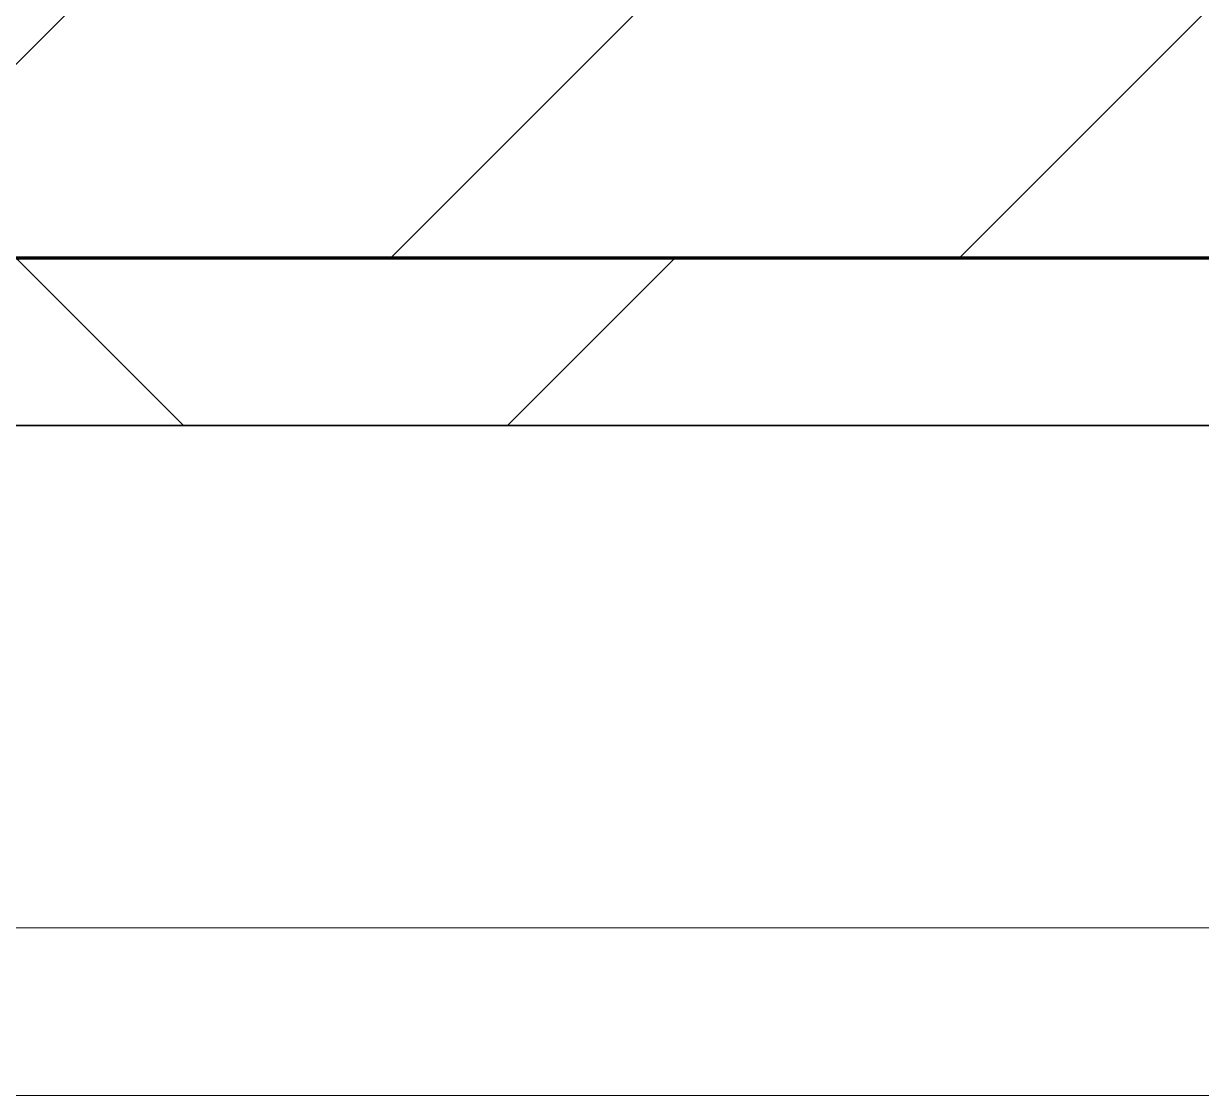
# Model space of a CAD drawing. Header units: millimetres. Extents: x -725999 to -647408, y -21008 to 19019.
# Drawn here: x -721132.7 to -720781.1, y 3879 to 4199 of the extents above; entities that cross this region are included whole.
import ezdxf

# ---------------------------------------------------------------- set-up
doc = ezdxf.new("R2010")
doc.units = ezdxf.units.MM
for name, color, linetype, lineweight in [('A-GLAZ-CURT', 2, 'Continuous', 9), ('A-WALL', 5, 'Continuous', 35), ('A-WALL-FNSH', 2, 'Continuous', 35), ('A-WALL-PATT', 1, 'Continuous', 9)]:
    doc.layers.add(name, color=color, linetype=linetype, lineweight=lineweight)

# ---------------------------------------------------------------- blocks, each defined once
blk = doc.blocks.new('System Panel - DPA-AR_Metal Ceiling Rectangular Panel-V5-4283-01 ENLARGED LOWER PLATFORM LEVEL - REFLECTED CEILING PLAN - SHEET 4')
at = {"layer": 'A-GLAZ-CURT'}
for p, q in [((-719507.37, 4079.02), (-721907.37, 4079.02)), ((-721907.37, 4079.02), (-719507.37, 4079.02)), ((-721907.37, 3929.03), (-719507.37, 3929.03)), ((-719507.37, 3929.03), (-721907.37, 3929.03))]:
    blk.add_line(p, q, dxfattribs=at)
blk = doc.blocks.new('System Panel - DPA-AR_Metal Ceiling Rectangular Panel-V6-4283-01 ENLARGED LOWER PLATFORM LEVEL - REFLECTED CEILING PLAN - SHEET 4')
at = {"layer": 'A-GLAZ-CURT'}
for p, q in [((-719507.37, 3879.03), (-721907.37, 3879.03)), ((-721907.37, 3879.03), (-719507.37, 3879.03))]:
    blk.add_line(p, q, dxfattribs=at)
blk = doc.blocks.new('PPLS-PP19_Custom Tile Pattern - Custom Tile Pattern-V25-4283-01 ENLARGED LOWER PLATFORM LEVEL - REFLECTED CEILING PLAN - SHEET 4')
at = {"layer": 'A-GLAZ-CURT'}
for p, q in [((-300, 0), (300, 0)), ((300, 0), (-300, 0)), ((195.99, 0), (213.31, 0)), ((213.31, 0), (195.99, 0)), ((230.06, 0), (300, 0)), ((-300, -50), (300, -50)), ((300, -50), (-300, -50))]:
    blk.add_line(p, q, dxfattribs=at)
for points, knots in [([(27.89, 0), (29.09, 0), (33.4, 0), (48.37, 0), (71.92, 0), (97.37, 0), (110.89, 0), (116.09, 0)], [-147.777612, -147.777612, -147.777612, -147.777612, -135.792042, -118.513713, -97.899267, -63.759246, -47.927874, -47.927874, -47.927874, -47.927874]), ([(136.44, 0), (121.66, 0), (86.93, 0), (51.16, 0), (31.18, 0)], [-106.750556, -106.750556, -106.750556, -106.750556, -59.610984, 0, 0, 0, 0]), ([(116.55, 0), (112.88, 0), (98.34, 0), (76.86, 0), (57.82, 0), (46.51, 0), (41.18, 0), (36.02, 0), (35.54, 0), (35.54, 0)], [-417.824098, -417.824098, -417.824098, -417.824098, -401.860199, -357.622665, -341.267687, -334.000314, -326.15566, -319.318397, -317.489778, -317.489778, -317.489778, -317.489778]), ([(36.29, 0), (37.77, 0), (48.82, 0), (64.79, 0), (95.91, 0), (124.45, 0), (132.42, 0), (134.6, 0)], [-314.598523, -314.598523, -314.598523, -314.598523, -305.899624, -287.17622, -249.500363, -194.761443, -152.241002, -152.241002, -152.241002, -152.241002]), ([(114.39, 0), (114.2, 0), (112.08, 0), (105.42, 0), (92.38, 0), (85.59, 0), (74.4, 0), (62.26, 0), (54.07, 0), (49.81, 0), (48.23, 0)], [-8148.58938, -8148.58938, -8148.58938, -8148.58938, -8105.191388, -7723.759874, -7531.75727, -7135.649961, -6924.452779, -6738.82075, -6548.303034, -6444.539321, -6444.539321, -6444.539321, -6444.539321]), ([(103.09, 0), (101.08, 0), (86.31, 0), (67.79, 0), (51.71, 0), (48.61, 0)], [-375.435014, -375.435014, -375.435014, -375.435014, -369.147452, -330.153101, -320.684075, -320.684075, -320.684075, -320.684075]), ([(48.88, 0), (60.72, 0), (91.05, 0), (120.63, 0), (138.28, 0), (138.53, 0)], [-382.965103, -382.965103, -382.965103, -382.965103, -346.313304, -291.370682, -290.5735, -290.5735, -290.5735, -290.5735]), ([(94.4, 0), (94.4, 0), (94.64, 0), (99.11, 0), (108.97, 0), (120.79, 0), (139.94, 0), (163.31, 0), (185.23, 0), (193.62, 0), (194.69, 0), (194.79, 0)], [-2348.345796, -2348.345796, -2348.345796, -2348.345796, -2310.419338, -2233.599744, -2052.234781, -1843.028543, -1530.39897, -1095.004608, -529.74427, -295.064701, -265.121568, -265.121568, -265.121568, -265.121568]), ([(116.48, 0), (115.68, 0), (113.6, 0), (111.98, 0), (105.66, 0), (105.23, 0), (105.23, 0)], [-9316.220342, -9316.220342, -9316.220342, -9316.220342, -9220.200448, -9012.77275, -8966.157302, -8929.495943, -8929.495943, -8929.495943, -8929.495943]), ([(105.26, 0), (105.52, 0), (111.01, 0), (112.65, 0), (113.59, 0)], [-8920.561005, -8920.561005, -8920.561005, -8920.561005, -8814.835624, -8577.462505, -8577.462505, -8577.462505, -8577.462505]), ([(116.53, 0), (119.32, 0), (123.53, 0), (128.63, 0), (128.95, 0)], [-47.476115, -47.476115, -47.476115, -47.476115, -39.050993, -35.895543, -35.895543, -35.895543, -35.895543]), ([(168.37, 0), (167.68, 0), (162.47, 0), (148.77, 0), (125.98, 0), (116.62, 0)], [-543.375029, -543.375029, -543.375029, -543.375029, -530.793311, -458.593899, -417.916945, -417.916945, -417.916945, -417.916945]), ([(129.02, 0), (129.02, 0), (124.41, 0), (122.4, 0), (118.83, 0), (117.09, 0)], [-35.386604, -35.386604, -35.386604, -35.386604, -31.430235, -22.807238, -15.975958, -15.975958, -15.975958, -15.975958]), ([(157.9, 0), (156.77, 0), (151.67, 0), (143.29, 0), (134.04, 0), (126.24, 0), (120.76, 0), (118.33, 0), (117.36, 0)], [-10292.955006, -10292.955006, -10292.955006, -10292.955006, -10098.273015, -9847.788484, -9677.714971, -9567.007022, -9453.21225, -9349.434131, -9349.434131, -9349.434131, -9349.434131]), ([(128.58, 0), (128.8, 0), (130.16, 0), (139.26, 0), (152.67, 0), (161.24, 0), (162.19, 0), (162.75, 0)], [-633.326174, -633.326174, -633.326174, -633.326174, -627.736123, -618.981161, -602.094757, -592.980799, -581.414464, -581.414464, -581.414464, -581.414464]), ([(137.1, 0), (136, 0), (133.64, 0), (129.87, 0), (129.11, 0)], [-670.405967, -670.405967, -670.405967, -670.405967, -651.020627, -640.742133, -640.742133, -640.742133, -640.742133]), ([(193.8, 0), (193.33, 0), (190.11, 0), (183.13, 0), (171, 0), (161.95, 0), (161.28, 0), (158.35, 0), (157.85, 0), (157.77, 0)], [-11665.349007, -11665.349007, -11665.349007, -11665.349007, -11565.880756, -11105.624034, -10839.086983, -10768.332124, -10666.779182, -10580.760289, -10550.278881, -10550.278881, -10550.278881, -10550.278881]), ([(253.21, 0), (236.5, 0), (205.46, 0), (177.41, 0), (159.34, 0), (158.33, 0), (158.3, 0)], [-238.322299, -238.322299, -238.322299, -238.322299, -187.987675, -143.776725, -129.632772, -123.352749, -123.352749, -123.352749, -123.352749]), ([(159.07, 0), (159.13, 0), (160.84, 0), (165.21, 0), (174.15, 0), (185.98, 0), (208.82, 0), (219.42, 0), (230.06, 0)], [-115.643202, -115.643202, -115.643202, -115.643202, -114.681583, -87.660824, -65.295536, -41.623857, -24.459831, 0, 0, 0, 0]), ([(162.75, 0), (165.4, 0), (170.91, 0), (172.61, 0), (172.61, 0)], [-111.264224, -111.264224, -111.264224, -111.264224, -56.742688, -19.085662, -19.085662, -19.085662, -19.085662]), ([(247.1, 0), (246.76, 0), (245.04, 0), (238.34, 0), (226.56, 0), (221.1, 0), (200.27, 0), (182.99, 0), (174.27, 0), (169.67, 0), (168.99, 0)], [-9649.085549, -9649.085549, -9649.085549, -9649.085549, -9581.591397, -9406.094246, -9221.510254, -9016.44624, -8717.832359, -8253.978395, -8152.463617, -8069.855175, -8069.855175, -8069.855175, -8069.855175]), ([(215.22, 0), (214.62, 0), (210.55, 0), (203.98, 0), (187.54, 0), (175.3, 0), (169.49, 0)], [-203.825446, -203.825446, -203.825446, -203.825446, -198.527383, -184.406837, -162.427601, -142.916156, -142.916156, -142.916156, -142.916156]), ([(171.51, 0), (176.48, 0), (193.23, 0), (201.73, 0), (208.81, 0), (213.9, 0), (241.96, 0), (266.73, 0), (281.71, 0), (291.71, 0), (296.52, 0), (297.86, 0), (298.09, 0)], [-7971.819559, -7971.819559, -7971.819559, -7971.819559, -7784.112253, -7606.717214, -7289.299508, -7042.621073, -6582.165592, -6068.460911, -5766.029927, -5566.724884, -5280.360606, -5199.253518, -5199.253518, -5199.253518, -5199.253518]), ([(172.07, 0), (177.66, 0), (187.87, 0), (201.08, 0), (207.47, 0), (213.96, 0), (215.11, 0)], [-255.364076, -255.364076, -255.364076, -255.364076, -237.955587, -223.92608, -215.862851, -208.75215, -208.75215, -208.75215, -208.75215]), ([(252.36, 0), (242.58, 0), (228.3, 0), (219.94, 0), (219.02, 0)], [-11692.795444, -11692.795444, -11692.795444, -11692.795444, -11162.864862, -10856.732305, -10856.732305, -10856.732305, -10856.732305]), ([(219.9, 0), (220.86, 0), (227.84, 0), (242.06, 0), (246.54, 0), (246.96, 0)], [-10670.940496, -10670.940496, -10670.940496, -10670.940496, -10511.382485, -9925.173265, -9834.877357, -9834.877357, -9834.877357, -9834.877357]), ([(300, 0), (288.22, 0), (272.47, 0), (256.87, 0), (253.21, 0)], [-12528.858583, -12528.858583, -12528.858583, -12528.858583, -11905.454923, -11708.046501, -11708.046501, -11708.046501, -11708.046501]), ([(300, 0), (286.53, 0), (271.16, 0), (255.78, 0), (253.89, 0)], [-285.253232, -285.253232, -285.253232, -285.253232, -244.693688, -238.995951, -238.995951, -238.995951, -238.995951]), ([(284.76, 0), (284.76, 0), (285.09, 0), (287.47, 0), (293.59, 0), (297.76, 0), (300, 0)], [-4110.630118, -4110.630118, -4110.630118, -4110.630118, -4053.389046, -3959.664717, -3862.421465, -3746.95702, -3746.95702, -3746.95702, -3746.95702]), ([(297.38, 0), (295.84, 0), (291.62, 0), (285.38, 0), (284.87, 0)], [-4803.172655, -4803.172655, -4803.172655, -4803.172655, -4358.271401, -4143.037883, -4143.037883, -4143.037883, -4143.037883])]:
    blk.add_open_spline(points, degree=3, knots=knots, dxfattribs=at)
for points in [[(116.57, 0), (112.62, 0), (107.98, 0), (103.09, 0)], [(168.74, 0), (168.74, 0), (169.81, 0), (171.51, 0)], [(195.11, 0), (194.91, 0), (194.44, 0), (193.8, 0)]]:
    blk.add_open_spline(points, degree=3, dxfattribs=at)
blk = doc.blocks.new('PPLS-PP19_Custom Tile Pattern - Custom Tile Pattern-V26-4283-01 ENLARGED LOWER PLATFORM LEVEL - REFLECTED CEILING PLAN - SHEET 4')
at = {"layer": 'A-GLAZ-CURT'}
for p, q in [((-300, 0), (300, 0)), ((300, 0), (-300, 0)), ((-293.07, 0), (-275.75, 0)), ((-275.75, 0), (-293.07, 0)), ((-222.32, 0), (-211.07, 0)), ((-211.07, 0), (-222.32, 0)), ((-210.09, 0), (-205, 0)), ((-205, 0), (-210.09, 0)), ((-300, -50), (300, -50)), ((300, -50), (-300, -50))]:
    blk.add_line(p, q, dxfattribs=at)
at = {"layer": 'A-GLAZ-CURT', "flags": 128}
for points in [[(-300, 0), (-291.56, 0), (-283.3, 0), (-275.2, 0), (-267.26, 0), (-259.45, 0), (-251.77, 0), (-244.2, 0), (-236.74, 0), (-229.36, 0), (-222.06, 0), (-214.83, 0), (-207.71, 0), (-200.76, 0), (-194.02, 0), (-187.54, 0), (-181.38, 0), (-175.58, 0), (-170.25, 0), (-165.64, 0), (-162.01, 0), (-159.53, 0), (-157.46, 0), (-154.52, 0), (-149.42, 0)], [(-210.11, 0), (-215.73, 0), (-222.63, 0), (-229.72, 0), (-236.97, 0), (-244.39, 0), (-251.96, 0), (-259.67, 0), (-267.51, 0), (-275.48, 0), (-283.55, 0), (-291.73, 0), (-300, 0)], [(-125.17, 0), (-128.55, 0), (-134.16, 0), (-140.03, 0), (-145.5, 0), (-150.63, 0), (-155.53, 0), (-160.27, 0), (-164.95, 0), (-169.65, 0), (-174.47, 0), (-179.49, 0), (-184.81, 0), (-190.44, 0), (-196.37, 0), (-202.58, 0), (-209.04, 0)]]:
    blk.add_lwpolyline(points, dxfattribs=at)
at = {"layer": 'A-GLAZ-CURT'}
for points, knots in [([(-300, 0), (-284.65, 0), (-252.12, 0), (-224.38, 0), (-210.58, 0)], [-5323.127839, -5323.127839, -5323.127839, -5323.127839, -4502.809032, -3548.751892, -3548.751892, -3548.751892, -3548.751892]), ([(-142.16, 0), (-163.35, 0), (-206.08, 0), (-262.56, 0), (-294.48, 0), (-300, 0)], [-16926.731542, -16926.731542, -16926.731542, -16926.731542, -15131.813646, -13729.592194, -13439.944408, -13439.944408, -13439.944408, -13439.944408]), ([(-210.13, 0), (-219.14, 0), (-233.52, 0), (-255.22, 0), (-262.59, 0), (-264.9, 0), (-265.4, 0)], [-1322.874501, -1322.874501, -1322.874501, -1322.874501, -858.079193, -543.655514, -208.940337, 0, 0, 0, 0]), ([(-258.6, 0), (-257.91, 0), (-254.26, 0), (-241.25, 0), (-225.99, 0), (-215.42, 0), (-211.41, 0), (-210.81, 0)], [-5722.54675, -5722.54675, -5722.54675, -5722.54675, -5657.471696, -5413.335975, -5017.494783, -4832.723979, -4800.794254, -4800.794254, -4800.794254, -4800.794254]), ([(-133.82, 0), (-135.51, 0), (-137.8, 0), (-149.31, 0), (-162.01, 0), (-177.91, 0), (-199.46, 0), (-216.65, 0), (-231.26, 0), (-233.46, 0), (-234, 0)], [-2731.647847, -2731.647847, -2731.647847, -2731.647847, -2418.507304, -2308.929706, -2113.765672, -1763.376603, -1422.553702, -978.033455, -846.069444, -682.911962, -682.911962, -682.911962, -682.911962]), ([(-233.49, 0), (-233.44, 0), (-232.38, 0), (-230.74, 0), (-225.3, 0), (-223.63, 0)], [-455.274641, -455.274641, -455.274641, -455.274641, -440.605512, -119.536984, 0, 0, 0, 0]), ([(-223.63, 0), (-219.39, 0), (-206.17, 0), (-188.58, 0), (-169.02, 0), (-154.45, 0), (-145.06, 0), (-141.77, 0)], [-5463.295695, -5463.295695, -5463.295695, -5463.295695, -5161.076232, -4739.070012, -4465.409639, -4149.119819, -3963.569313, -3963.569313, -3963.569313, -3963.569313]), ([(-210.13, 0), (-207.83, 0), (-199.43, 0), (-185.8, 0), (-171.77, 0), (-158.7, 0), (-157.22, 0)], [-4788.584739, -4788.584739, -4788.584739, -4788.584739, -4666.091899, -4349.945572, -4000.813434, -3840.635403, -3840.635403, -3840.635403, -3840.635403]), ([(-210.11, 0), (-198.02, 0), (-163.95, 0), (-129.95, 0), (-110.8, 0), (-99.5, 0), (-91.46, 0)], [-3538.090841, -3538.090841, -3538.090841, -3538.090841, -2700.551212, -1002.059161, -460.363443, 0, 0, 0, 0]), ([(-141.8, 0), (-143, 0), (-147.67, 0), (-147.69, 0), (-158.72, 0), (-174.02, 0), (-185.59, 0), (-200.07, 0), (-208.41, 0), (-209.81, 0)], [-3052.728005, -3052.728005, -3052.728005, -3052.728005, -2919.378265, -2477.344047, -2237.412286, -2029.680487, -1755.085331, -1400.429864, -1328.219744, -1328.219744, -1328.219744, -1328.219744]), ([(-152.35, 0), (-151.03, 0), (-148.17, 0), (-144.7, 0), (-141.95, 0)], [-3494.978217, -3494.978217, -3494.978217, -3494.978217, -3371.022232, -3264.540092, -3264.540092, -3264.540092, -3264.540092]), ([(-141.9, 0), (-144.22, 0), (-148.16, 0), (-150.03, 0), (-150.57, 0)], [-5423.107747, -5423.107747, -5423.107747, -5423.107747, -5298.784692, -5196.16478, -5196.16478, -5196.16478, -5196.16478]), ([(-150.34, 0), (-150.07, 0), (-148, 0), (-145.44, 0), (-141.88, 0)], [-4948.728362, -4948.728362, -4948.728362, -4948.728362, -4883.323924, -4495.014705, -4495.014705, -4495.014705, -4495.014705])]:
    blk.add_open_spline(points, degree=3, knots=knots, dxfattribs=at)
blk = doc.blocks.new('*U651')
at = {"layer": 'A-GLAZ-CURT', "rotation": 180}
for name, p in [('PPLS-PP19_Custom Tile Pattern - Custom Tile Pattern-V26-4283-01 ENLARGED LOWER PLATFORM LEVEL - REFLECTED CEILING PLAN - SHEET 4', (-23644.95, 8620.01)), ('PPLS-PP19_Custom Tile Pattern - Custom Tile Pattern-V25-4283-01 ENLARGED LOWER PLATFORM LEVEL - REFLECTED CEILING PLAN - SHEET 4', (-23044.95, 8620.01))]:
    blk.add_blockref(name, p, dxfattribs=at)
at = {"layer": 'A-GLAZ-CURT'}
for name in ['System Panel - DPA-AR_Metal Ceiling Rectangular Panel-V5-4283-01 ENLARGED LOWER PLATFORM LEVEL - REFLECTED CEILING PLAN - SHEET 4', 'System Panel - DPA-AR_Metal Ceiling Rectangular Panel-V6-4283-01 ENLARGED LOWER PLATFORM LEVEL - REFLECTED CEILING PLAN - SHEET 4']:
    blk.add_blockref(name, (697637.43, 4540.99), dxfattribs=at)

msp = doc.modelspace()

# ---------------------------------------------------------------- hatches: boundary and pattern name
at = {"layer": 'A-WALL-PATT', "lineweight": 9}
h = msp.add_hatch(dxfattribs=at)
h.set_pattern_fill('FP_2', color=256, style=0, pattern_type=2)
h.set_pattern_definition([(45, (0, 0), (-84.852814, 84.852814), [])])
h.paths.add_polyline_path([(-715752.37, 4129.02), (-715752.37, 4269.02), (-722165.55, 4269.02), (-722165.55, 4129.02), (-716782.37, 4129.02)])
h = msp.add_hatch(dxfattribs=at)
h.set_pattern_fill('FP_4', color=256, style=0, pattern_type=2)
h.set_pattern_definition([(45, (0, 0), (-212.13203, 212.13203), []), (135, (0, 0), (-212.13203, -212.13203), [])])
h.paths.add_polyline_path([(-716982.37, 4079.02), (-716982.37, 4129.02), (-722165.55, 4129.02), (-722165.55, 4079.02), (-717792.36, 4079.02)])

# ---------------------------------------------------------------- linework, layer by layer
at = {"layer": 'A-WALL', "color": 7, "lineweight": 70}
msp.add_line((-717032.37, 4129.02), (-722165.55, 4129.02), dxfattribs=at)
at = {"layer": 'A-WALL-FNSH', "color": 250}
for p, q in [((-722165.55, 4129.02), (-716982.37, 4129.02)), ((-716982.37, 4079.02), (-722165.55, 4079.02))]:
    msp.add_line(p, q, dxfattribs=at)

# ---------------------------------------------------------------- block references
msp.add_blockref('*U651', (-697637.43, -4540.99))

doc.saveas('drawing.dxf')
